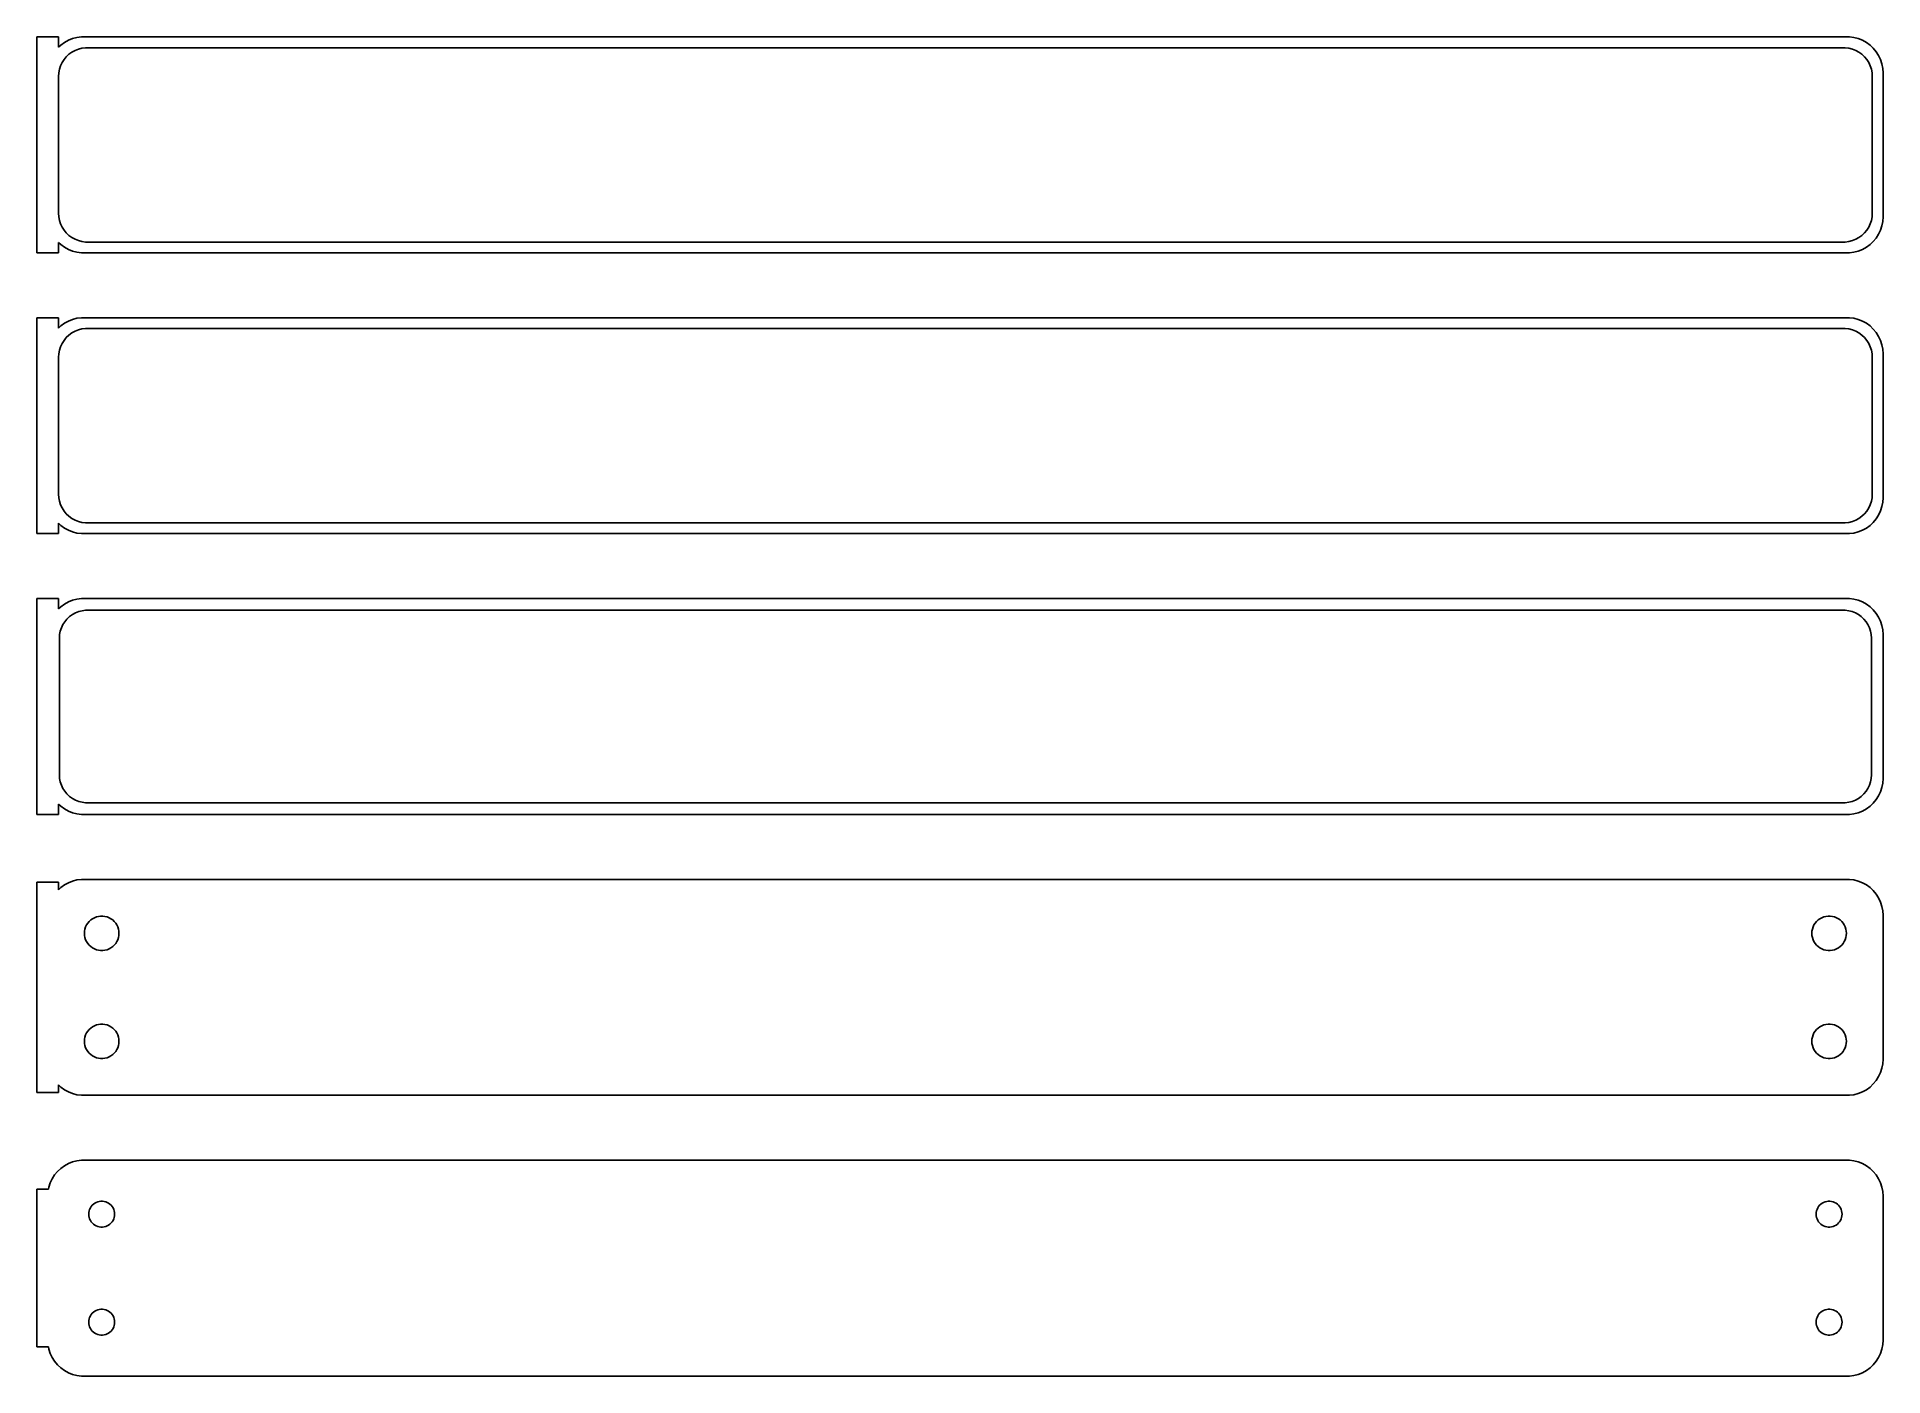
# Model space of a CAD drawing. Header units: metres. Extents: x -129 to 128, y 141 to 327.
import ezdxf

# ---------------------------------------------------------------- set-up
doc = ezdxf.new("R2010")
doc.units = ezdxf.units.M

msp = doc.modelspace()

# ---------------------------------------------------------------- linework, layer by layer
for p, q in [((-126, 326.99), (-129, 326.99)), ((-129, 326.99), (-129, 297.01)), ((-126, 325.559), (-126, 326.99)), ((-125.687, 325.853), (-126, 325.559)), ((-125.179, 326.222), (-125.687, 325.853)), ((-124.629, 326.524), (-125.179, 326.222)), ((-124.045, 326.755), (-124.629, 326.524)), ((-123.437, 326.911), (-124.045, 326.755)), ((-122.814, 326.99), (-123.437, 326.911)), ((122.814, 326.99), (-122.814, 326.99)), ((123.437, 326.911), (122.814, 326.99)), ((124.045, 326.755), (123.437, 326.911)), ((124.629, 326.524), (124.045, 326.755)), ((125.179, 326.222), (124.629, 326.524)), ((125.687, 325.853), (125.179, 326.222)), ((126.145, 325.423), (125.687, 325.853)), ((-125.719, 322.972), (-125.505, 323.427)), ((-125.505, 323.427), (-125.236, 323.851)), ((-125.236, 323.851), (-124.916, 324.238)), ((-124.916, 324.238), (-124.55, 324.582)), ((-124.55, 324.582), (-124.143, 324.877)), ((-124.143, 324.877), (-123.703, 325.119)), ((-123.703, 325.119), (-123.236, 325.304)), ((-123.236, 325.304), (-122.75, 325.429)), ((-122.75, 325.429), (-122.251, 325.492)), ((-122.251, 325.492), (122.251, 325.492)), ((122.251, 325.492), (122.75, 325.429)), ((122.75, 325.429), (123.236, 325.304)), ((123.236, 325.304), (123.703, 325.119)), ((123.703, 325.119), (124.143, 324.877)), ((124.143, 324.877), (124.55, 324.582)), ((124.55, 324.582), (124.916, 324.238)), ((124.916, 324.238), (125.236, 323.851)), ((125.236, 323.851), (125.505, 323.427)), ((125.505, 323.427), (125.719, 322.972)), ((126.545, 324.939), (126.145, 325.423)), ((126.882, 324.409), (126.545, 324.939)), ((127.149, 323.841), (126.882, 324.409)), ((127.343, 323.243), (127.149, 323.841)), ((127.461, 322.627), (127.343, 323.243)), ((-126, 321.5), (-125.968, 322.001)), ((-126, 302.5), (-126, 321.5)), ((-125.968, 322.001), (-125.874, 322.495)), ((-125.874, 322.495), (-125.719, 322.972)), ((125.719, 322.972), (125.874, 322.495)), ((125.874, 322.495), (125.968, 322.001)), ((125.968, 322.001), (126, 321.5)), ((126, 321.5), (126, 302.5)), ((127.5, 322), (127.461, 322.627)), ((127.5, 302), (127.5, 322)), ((-125.968, 301.999), (-126, 302.5)), ((-125.874, 301.505), (-125.968, 301.999)), ((-125.719, 301.028), (-125.874, 301.505)), ((-125.505, 300.573), (-125.719, 301.028)), ((-125.236, 300.149), (-125.505, 300.573)), ((-124.916, 299.762), (-125.236, 300.149)), ((125.236, 300.149), (124.916, 299.762)), ((125.505, 300.573), (125.236, 300.149)), ((125.719, 301.028), (125.505, 300.573)), ((125.874, 301.505), (125.719, 301.028)), ((125.968, 301.999), (125.874, 301.505)), ((126, 302.5), (125.968, 301.999)), ((126.882, 299.591), (127.149, 300.159)), ((127.149, 300.159), (127.343, 300.757)), ((127.343, 300.757), (127.461, 301.373)), ((127.461, 301.373), (127.5, 302)), ((-126, 298.441), (-125.687, 298.147)), ((-126, 297.01), (-126, 298.441)), ((-125.687, 298.147), (-125.179, 297.778)), ((-125.179, 297.778), (-124.629, 297.476)), ((-124.55, 299.418), (-124.916, 299.762)), ((-124.143, 299.123), (-124.55, 299.418)), ((-123.703, 298.881), (-124.143, 299.123)), ((-123.236, 298.696), (-123.703, 298.881)), ((-122.75, 298.571), (-123.236, 298.696)), ((-122.251, 298.508), (-122.75, 298.571)), ((122.251, 298.508), (-122.251, 298.508)), ((122.75, 298.571), (122.251, 298.508)), ((123.236, 298.696), (122.75, 298.571)), ((123.703, 298.881), (123.236, 298.696)), ((124.143, 299.123), (123.703, 298.881)), ((124.55, 299.418), (124.143, 299.123)), ((124.916, 299.762), (124.55, 299.418)), ((124.629, 297.476), (125.179, 297.778)), ((125.179, 297.778), (125.687, 298.147)), ((125.687, 298.147), (126.145, 298.577)), ((126.145, 298.577), (126.545, 299.061)), ((126.545, 299.061), (126.882, 299.591)), ((-129, 297.01), (-126, 297.01)), ((-124.629, 297.476), (-124.045, 297.245)), ((-124.045, 297.245), (-123.437, 297.089)), ((-123.437, 297.089), (-122.814, 297.01)), ((-122.814, 297.01), (122.814, 297.01)), ((122.814, 297.01), (123.437, 297.089)), ((123.437, 297.089), (124.045, 297.245)), ((124.045, 297.245), (124.629, 297.476)), ((-126, 287.99), (-129, 287.99)), ((-129, 287.99), (-129, 258.01)), ((-126, 286.559), (-126, 287.99)), ((-124.629, 287.524), (-125.179, 287.222)), ((-124.045, 287.755), (-124.629, 287.524)), ((-123.437, 287.911), (-124.045, 287.755)), ((-122.814, 287.99), (-123.437, 287.911)), ((122.814, 287.99), (-122.814, 287.99)), ((123.437, 287.911), (122.814, 287.99)), ((124.045, 287.755), (123.437, 287.911)), ((124.629, 287.524), (124.045, 287.755)), ((125.179, 287.222), (124.629, 287.524)), ((-125.687, 286.853), (-126, 286.559)), ((-125.179, 287.222), (-125.687, 286.853)), ((-125.505, 284.427), (-125.236, 284.851)), ((-125.236, 284.851), (-124.916, 285.238)), ((-124.916, 285.238), (-124.55, 285.582)), ((-124.55, 285.582), (-124.143, 285.877)), ((-124.143, 285.877), (-123.703, 286.119)), ((-123.703, 286.119), (-123.236, 286.304)), ((-123.236, 286.304), (-122.75, 286.429)), ((-122.75, 286.429), (-122.251, 286.492)), ((-122.251, 286.492), (122.251, 286.492)), ((122.251, 286.492), (122.75, 286.429)), ((122.75, 286.429), (123.236, 286.304)), ((123.236, 286.304), (123.703, 286.119)), ((123.703, 286.119), (124.143, 285.877)), ((124.143, 285.877), (124.55, 285.582)), ((124.55, 285.582), (124.916, 285.238)), ((124.916, 285.238), (125.236, 284.851)), ((125.687, 286.853), (125.179, 287.222)), ((125.236, 284.851), (125.505, 284.427)), ((126.145, 286.423), (125.687, 286.853)), ((126.545, 285.939), (126.145, 286.423)), ((126.882, 285.409), (126.545, 285.939)), ((127.149, 284.841), (126.882, 285.409)), ((127.343, 284.243), (127.149, 284.841)), ((-126, 282.5), (-125.968, 283.001)), ((-126, 263.5), (-126, 282.5)), ((-125.968, 283.001), (-125.874, 283.495)), ((-125.874, 283.495), (-125.719, 283.972)), ((-125.719, 283.972), (-125.505, 284.427)), ((125.505, 284.427), (125.719, 283.972)), ((125.719, 283.972), (125.874, 283.495)), ((125.874, 283.495), (125.968, 283.001)), ((125.968, 283.001), (126, 282.5)), ((126, 282.5), (126, 263.5)), ((127.461, 283.627), (127.343, 284.243)), ((127.5, 283), (127.461, 283.627)), ((127.5, 263), (127.5, 283)), ((-125.968, 262.999), (-126, 263.5)), ((-125.874, 262.505), (-125.968, 262.999)), ((-125.719, 262.028), (-125.874, 262.505)), ((-125.505, 261.573), (-125.719, 262.028)), ((125.719, 262.028), (125.505, 261.573)), ((125.874, 262.505), (125.719, 262.028)), ((125.968, 262.999), (125.874, 262.505)), ((126, 263.5), (125.968, 262.999)), ((127.149, 261.159), (127.343, 261.757)), ((127.343, 261.757), (127.461, 262.373)), ((127.461, 262.373), (127.5, 263)), ((-126, 259.441), (-125.687, 259.147)), ((-126, 258.01), (-126, 259.441)), ((-125.687, 259.147), (-125.179, 258.778)), ((-125.236, 261.149), (-125.505, 261.573)), ((-124.916, 260.762), (-125.236, 261.149)), ((-124.55, 260.418), (-124.916, 260.762)), ((-124.143, 260.123), (-124.55, 260.418)), ((-123.703, 259.881), (-124.143, 260.123)), ((-123.236, 259.696), (-123.703, 259.881)), ((-122.75, 259.571), (-123.236, 259.696)), ((-122.251, 259.508), (-122.75, 259.571)), ((122.251, 259.508), (-122.251, 259.508)), ((122.75, 259.571), (122.251, 259.508)), ((123.236, 259.696), (122.75, 259.571)), ((123.703, 259.881), (123.236, 259.696)), ((124.143, 260.123), (123.703, 259.881)), ((124.55, 260.418), (124.143, 260.123)), ((124.916, 260.762), (124.55, 260.418)), ((125.236, 261.149), (124.916, 260.762)), ((125.179, 258.778), (125.687, 259.147)), ((125.505, 261.573), (125.236, 261.149)), ((125.687, 259.147), (126.145, 259.577)), ((126.145, 259.577), (126.545, 260.061)), ((126.545, 260.061), (126.882, 260.591)), ((126.882, 260.591), (127.149, 261.159)), ((-129, 258.01), (-126, 258.01)), ((-125.179, 258.778), (-124.629, 258.476)), ((-124.629, 258.476), (-124.045, 258.245)), ((-124.045, 258.245), (-123.437, 258.089)), ((-123.437, 258.089), (-122.814, 258.01)), ((-122.814, 258.01), (122.814, 258.01)), ((122.814, 258.01), (123.437, 258.089)), ((123.437, 258.089), (124.045, 258.245)), ((124.045, 258.245), (124.629, 258.476)), ((124.629, 258.476), (125.179, 258.778)), ((-126, 248.99), (-129, 248.99)), ((-129, 248.99), (-129, 219.01)), ((-126, 247.559), (-126, 248.99)), ((-123.437, 248.911), (-124.045, 248.755)), ((-122.814, 248.99), (-123.437, 248.911)), ((122.814, 248.99), (-122.814, 248.99)), ((123.437, 248.911), (122.814, 248.99)), ((124.045, 248.755), (123.437, 248.911)), ((-125.687, 247.853), (-126, 247.559)), ((-125.179, 248.222), (-125.687, 247.853)), ((-124.629, 248.524), (-125.179, 248.222)), ((-124.823, 246.151), (-124.469, 246.484)), ((-124.045, 248.755), (-124.629, 248.524)), ((-124.469, 246.484), (-124.075, 246.77)), ((-124.075, 246.77), (-123.649, 247.004)), ((-123.649, 247.004), (-123.197, 247.183)), ((-123.197, 247.183), (-122.726, 247.304)), ((-122.726, 247.304), (-122.243, 247.365)), ((-122.243, 247.365), (122.243, 247.365)), ((122.243, 247.365), (122.726, 247.304)), ((122.726, 247.304), (123.197, 247.183)), ((123.197, 247.183), (123.649, 247.004)), ((123.649, 247.004), (124.075, 246.77)), ((124.629, 248.524), (124.045, 248.755)), ((124.075, 246.77), (124.469, 246.484)), ((124.469, 246.484), (124.823, 246.151)), ((125.179, 248.222), (124.629, 248.524)), ((125.687, 247.853), (125.179, 248.222)), ((126.145, 247.423), (125.687, 247.853)), ((126.545, 246.939), (126.145, 247.423)), ((126.882, 246.409), (126.545, 246.939)), ((127.149, 245.841), (126.882, 246.409)), ((-125.873, 243.5), (-125.842, 243.985)), ((-125.842, 243.985), (-125.751, 244.463)), ((-125.751, 244.463), (-125.601, 244.926)), ((-125.601, 244.926), (-125.394, 245.366)), ((-125.394, 245.366), (-125.133, 245.776)), ((-125.133, 245.776), (-124.823, 246.151)), ((124.823, 246.151), (125.133, 245.776)), ((125.133, 245.776), (125.394, 245.366)), ((125.394, 245.366), (125.601, 244.926)), ((125.601, 244.926), (125.751, 244.463)), ((125.751, 244.463), (125.842, 243.985)), ((125.842, 243.985), (125.873, 243.5)), ((127.343, 245.243), (127.149, 245.841)), ((127.461, 244.627), (127.343, 245.243)), ((127.5, 244), (127.461, 244.627)), ((127.5, 224), (127.5, 244)), ((-125.873, 224.5), (-125.873, 243.5)), ((125.873, 243.5), (125.873, 224.5)), ((-125.842, 224.015), (-125.873, 224.5)), ((-125.751, 223.537), (-125.842, 224.015)), ((-125.601, 223.074), (-125.751, 223.537)), ((125.751, 223.537), (125.601, 223.074)), ((125.842, 224.015), (125.751, 223.537)), ((125.873, 224.5), (125.842, 224.015)), ((127.343, 222.757), (127.461, 223.373)), ((127.461, 223.373), (127.5, 224)), ((-125.394, 222.634), (-125.601, 223.074)), ((-125.133, 222.224), (-125.394, 222.634)), ((-124.823, 221.849), (-125.133, 222.224)), ((-124.469, 221.516), (-124.823, 221.849)), ((-124.075, 221.23), (-124.469, 221.516)), ((-123.649, 220.996), (-124.075, 221.23)), ((-123.197, 220.817), (-123.649, 220.996)), ((-122.726, 220.696), (-123.197, 220.817)), ((-122.243, 220.635), (-122.726, 220.696)), ((122.243, 220.635), (-122.243, 220.635)), ((122.726, 220.696), (122.243, 220.635)), ((123.197, 220.817), (122.726, 220.696)), ((123.649, 220.996), (123.197, 220.817)), ((124.075, 221.23), (123.649, 220.996)), ((124.469, 221.516), (124.075, 221.23)), ((124.823, 221.849), (124.469, 221.516)), ((125.133, 222.224), (124.823, 221.849)), ((125.394, 222.634), (125.133, 222.224)), ((125.601, 223.074), (125.394, 222.634)), ((126.145, 220.577), (126.545, 221.061)), ((126.545, 221.061), (126.882, 221.591)), ((126.882, 221.591), (127.149, 222.159)), ((127.149, 222.159), (127.343, 222.757)), ((-129, 219.01), (-126, 219.01)), ((-126, 220.441), (-125.687, 220.147)), ((-126, 219.01), (-126, 220.441)), ((-125.687, 220.147), (-125.179, 219.778)), ((-125.179, 219.778), (-124.629, 219.476)), ((-124.629, 219.476), (-124.045, 219.245)), ((-124.045, 219.245), (-123.437, 219.089)), ((-123.437, 219.089), (-122.814, 219.01)), ((-122.814, 219.01), (122.814, 219.01)), ((122.814, 219.01), (123.437, 219.089)), ((123.437, 219.089), (124.045, 219.245)), ((124.045, 219.245), (124.629, 219.476)), ((124.629, 219.476), (125.179, 219.778)), ((125.179, 219.778), (125.687, 220.147)), ((125.687, 220.147), (126.145, 220.577)), ((-126, 209.615), (-129, 209.615)), ((-129, 209.615), (-129, 180.385)), ((-126, 208.559), (-126, 209.615)), ((-125.687, 208.853), (-126, 208.559)), ((-125.179, 209.222), (-125.687, 208.853)), ((-124.629, 209.524), (-125.179, 209.222)), ((-124.045, 209.755), (-124.629, 209.524)), ((-123.437, 209.911), (-124.045, 209.755)), ((-122.814, 209.99), (-123.437, 209.911)), ((122.814, 209.99), (-122.814, 209.99)), ((123.437, 209.911), (122.814, 209.99)), ((124.045, 209.755), (123.437, 209.911)), ((124.629, 209.524), (124.045, 209.755)), ((125.179, 209.222), (124.629, 209.524)), ((125.687, 208.853), (125.179, 209.222)), ((126.145, 208.423), (125.687, 208.853)), ((126.545, 207.939), (126.145, 208.423)), ((126.882, 207.409), (126.545, 207.939)), ((127.149, 206.841), (126.882, 207.409)), ((127.343, 206.243), (127.149, 206.841)), ((127.461, 205.627), (127.343, 206.243)), ((127.5, 205), (127.461, 205.627)), ((-122.4, 202.5), (-122.381, 202.801)), ((-122.381, 202.801), (-122.325, 203.097)), ((-122.325, 203.097), (-122.231, 203.383)), ((-122.231, 203.383), (-122.103, 203.656)), ((-122.103, 203.656), (-121.942, 203.911)), ((-121.942, 203.911), (-121.75, 204.143)), ((-121.75, 204.143), (-121.53, 204.349)), ((-121.53, 204.349), (-121.286, 204.526)), ((-121.286, 204.526), (-121.022, 204.672)), ((-121.022, 204.672), (-120.742, 204.783)), ((-120.742, 204.783), (-120.45, 204.857)), ((-120.45, 204.857), (-120.151, 204.895)), ((-120.151, 204.895), (-119.849, 204.895)), ((-119.849, 204.895), (-119.55, 204.857)), ((-119.55, 204.857), (-119.258, 204.783)), ((-119.258, 204.783), (-118.978, 204.672)), ((-118.978, 204.672), (-118.714, 204.526)), ((-118.714, 204.526), (-118.47, 204.349)), ((-118.47, 204.349), (-118.25, 204.143)), ((-118.25, 204.143), (-118.058, 203.911)), ((-118.058, 203.911), (-117.897, 203.656)), ((-117.897, 203.656), (-117.769, 203.383)), ((-117.769, 203.383), (-117.675, 203.097)), ((-117.675, 203.097), (-117.619, 202.801)), ((-117.619, 202.801), (-117.6, 202.5)), ((117.6, 202.5), (117.619, 202.801)), ((117.619, 202.801), (117.675, 203.097)), ((117.675, 203.097), (117.769, 203.383)), ((117.769, 203.383), (117.897, 203.656)), ((117.897, 203.656), (118.058, 203.911)), ((118.058, 203.911), (118.25, 204.143)), ((118.25, 204.143), (118.47, 204.349)), ((118.47, 204.349), (118.714, 204.526)), ((118.714, 204.526), (118.978, 204.672)), ((118.978, 204.672), (119.258, 204.783)), ((119.258, 204.783), (119.55, 204.857)), ((119.55, 204.857), (119.849, 204.895)), ((119.849, 204.895), (120.151, 204.895)), ((120.151, 204.895), (120.45, 204.857)), ((120.45, 204.857), (120.742, 204.783)), ((120.742, 204.783), (121.022, 204.672)), ((121.022, 204.672), (121.286, 204.526)), ((121.286, 204.526), (121.53, 204.349)), ((121.53, 204.349), (121.75, 204.143)), ((121.75, 204.143), (121.942, 203.911)), ((121.942, 203.911), (122.103, 203.656)), ((122.103, 203.656), (122.231, 203.383)), ((122.231, 203.383), (122.325, 203.097)), ((122.325, 203.097), (122.381, 202.801)), ((122.381, 202.801), (122.4, 202.5)), ((127.5, 185), (127.5, 205)), ((-122.381, 202.199), (-122.4, 202.5)), ((-122.325, 201.903), (-122.381, 202.199)), ((-122.231, 201.617), (-122.325, 201.903)), ((-122.103, 201.344), (-122.231, 201.617)), ((-121.942, 201.089), (-122.103, 201.344)), ((-121.75, 200.857), (-121.942, 201.089)), ((-121.53, 200.651), (-121.75, 200.857)), ((-121.286, 200.474), (-121.53, 200.651)), ((-121.022, 200.328), (-121.286, 200.474)), ((-120.742, 200.217), (-121.022, 200.328)), ((-120.45, 200.143), (-120.742, 200.217)), ((-120.151, 200.105), (-120.45, 200.143)), ((-119.849, 200.105), (-120.151, 200.105)), ((-119.55, 200.143), (-119.849, 200.105)), ((-119.258, 200.217), (-119.55, 200.143)), ((-118.978, 200.328), (-119.258, 200.217)), ((-118.714, 200.474), (-118.978, 200.328)), ((-118.47, 200.651), (-118.714, 200.474)), ((-118.25, 200.857), (-118.47, 200.651)), ((-118.058, 201.089), (-118.25, 200.857)), ((-117.897, 201.344), (-118.058, 201.089)), ((-117.769, 201.617), (-117.897, 201.344)), ((-117.675, 201.903), (-117.769, 201.617)), ((-117.619, 202.199), (-117.675, 201.903)), ((-117.6, 202.5), (-117.619, 202.199)), ((117.619, 202.199), (117.6, 202.5)), ((117.675, 201.903), (117.619, 202.199)), ((117.769, 201.617), (117.675, 201.903)), ((117.897, 201.344), (117.769, 201.617)), ((118.058, 201.089), (117.897, 201.344)), ((118.25, 200.857), (118.058, 201.089)), ((118.47, 200.651), (118.25, 200.857)), ((118.714, 200.474), (118.47, 200.651)), ((118.978, 200.328), (118.714, 200.474)), ((119.258, 200.217), (118.978, 200.328)), ((119.55, 200.143), (119.258, 200.217)), ((119.849, 200.105), (119.55, 200.143)), ((120.151, 200.105), (119.849, 200.105)), ((120.45, 200.143), (120.151, 200.105)), ((120.742, 200.217), (120.45, 200.143)), ((121.022, 200.328), (120.742, 200.217)), ((121.286, 200.474), (121.022, 200.328)), ((121.53, 200.651), (121.286, 200.474)), ((121.75, 200.857), (121.53, 200.651)), ((121.942, 201.089), (121.75, 200.857)), ((122.103, 201.344), (121.942, 201.089)), ((122.231, 201.617), (122.103, 201.344)), ((122.325, 201.903), (122.231, 201.617)), ((122.381, 202.199), (122.325, 201.903)), ((122.4, 202.5), (122.381, 202.199)), ((-120.742, 189.783), (-120.45, 189.857)), ((-120.45, 189.857), (-120.151, 189.895)), ((-120.151, 189.895), (-119.849, 189.895)), ((-119.849, 189.895), (-119.55, 189.857)), ((-119.55, 189.857), (-119.258, 189.783)), ((119.258, 189.783), (119.55, 189.857)), ((119.55, 189.857), (119.849, 189.895)), ((119.849, 189.895), (120.151, 189.895)), ((120.151, 189.895), (120.45, 189.857)), ((120.45, 189.857), (120.742, 189.783)), ((-122.4, 187.5), (-122.381, 187.801)), ((-122.381, 187.199), (-122.4, 187.5)), ((-122.381, 187.801), (-122.325, 188.097)), ((-122.325, 188.097), (-122.231, 188.383)), ((-122.231, 188.383), (-122.103, 188.656)), ((-122.103, 188.656), (-121.942, 188.911)), ((-121.942, 188.911), (-121.75, 189.143)), ((-121.75, 189.143), (-121.53, 189.349)), ((-121.53, 189.349), (-121.286, 189.526)), ((-121.286, 189.526), (-121.022, 189.672)), ((-121.022, 189.672), (-120.742, 189.783)), ((-119.258, 189.783), (-118.978, 189.672)), ((-118.978, 189.672), (-118.714, 189.526)), ((-118.714, 189.526), (-118.47, 189.349)), ((-118.47, 189.349), (-118.25, 189.143)), ((-118.25, 189.143), (-118.058, 188.911)), ((-118.058, 188.911), (-117.897, 188.656)), ((-117.897, 188.656), (-117.769, 188.383)), ((-117.769, 188.383), (-117.675, 188.097)), ((-117.675, 188.097), (-117.619, 187.801)), ((-117.619, 187.801), (-117.6, 187.5)), ((-117.6, 187.5), (-117.619, 187.199)), ((117.6, 187.5), (117.619, 187.801)), ((117.619, 187.199), (117.6, 187.5)), ((117.619, 187.801), (117.675, 188.097)), ((117.675, 188.097), (117.769, 188.383)), ((117.769, 188.383), (117.897, 188.656)), ((117.897, 188.656), (118.058, 188.911)), ((118.058, 188.911), (118.25, 189.143)), ((118.25, 189.143), (118.47, 189.349)), ((118.47, 189.349), (118.714, 189.526)), ((118.714, 189.526), (118.978, 189.672)), ((118.978, 189.672), (119.258, 189.783)), ((120.742, 189.783), (121.022, 189.672)), ((121.022, 189.672), (121.286, 189.526)), ((121.286, 189.526), (121.53, 189.349)), ((121.53, 189.349), (121.75, 189.143)), ((121.75, 189.143), (121.942, 188.911)), ((121.942, 188.911), (122.103, 188.656)), ((122.103, 188.656), (122.231, 188.383)), ((122.231, 188.383), (122.325, 188.097)), ((122.325, 188.097), (122.381, 187.801)), ((122.381, 187.801), (122.4, 187.5)), ((122.4, 187.5), (122.381, 187.199)), ((-122.325, 186.903), (-122.381, 187.199)), ((-122.231, 186.617), (-122.325, 186.903)), ((-122.103, 186.344), (-122.231, 186.617)), ((-121.942, 186.089), (-122.103, 186.344)), ((-121.75, 185.857), (-121.942, 186.089)), ((-121.53, 185.651), (-121.75, 185.857)), ((-121.286, 185.474), (-121.53, 185.651)), ((-121.022, 185.328), (-121.286, 185.474)), ((-120.742, 185.217), (-121.022, 185.328)), ((-120.45, 185.143), (-120.742, 185.217)), ((-120.151, 185.105), (-120.45, 185.143)), ((-119.849, 185.105), (-120.151, 185.105)), ((-119.55, 185.143), (-119.849, 185.105)), ((-119.258, 185.217), (-119.55, 185.143)), ((-118.978, 185.328), (-119.258, 185.217)), ((-118.714, 185.474), (-118.978, 185.328)), ((-118.47, 185.651), (-118.714, 185.474)), ((-118.25, 185.857), (-118.47, 185.651)), ((-118.058, 186.089), (-118.25, 185.857)), ((-117.897, 186.344), (-118.058, 186.089)), ((-117.769, 186.617), (-117.897, 186.344)), ((-117.675, 186.903), (-117.769, 186.617)), ((-117.619, 187.199), (-117.675, 186.903)), ((117.675, 186.903), (117.619, 187.199)), ((117.769, 186.617), (117.675, 186.903)), ((117.897, 186.344), (117.769, 186.617)), ((118.058, 186.089), (117.897, 186.344)), ((118.25, 185.857), (118.058, 186.089)), ((118.47, 185.651), (118.25, 185.857)), ((118.714, 185.474), (118.47, 185.651)), ((118.978, 185.328), (118.714, 185.474)), ((119.258, 185.217), (118.978, 185.328)), ((119.55, 185.143), (119.258, 185.217)), ((119.849, 185.105), (119.55, 185.143)), ((120.151, 185.105), (119.849, 185.105)), ((120.45, 185.143), (120.151, 185.105)), ((120.742, 185.217), (120.45, 185.143)), ((121.022, 185.328), (120.742, 185.217)), ((121.286, 185.474), (121.022, 185.328)), ((121.53, 185.651), (121.286, 185.474)), ((121.75, 185.857), (121.53, 185.651)), ((121.942, 186.089), (121.75, 185.857)), ((122.103, 186.344), (121.942, 186.089)), ((122.231, 186.617), (122.103, 186.344)), ((122.325, 186.903), (122.231, 186.617)), ((122.381, 187.199), (122.325, 186.903)), ((127.461, 184.373), (127.5, 185)), ((126.545, 182.061), (126.882, 182.591)), ((126.882, 182.591), (127.149, 183.159)), ((127.149, 183.159), (127.343, 183.757)), ((127.343, 183.757), (127.461, 184.373)), ((-129, 180.385), (-126, 180.385)), ((-126, 180.385), (-126, 181.441)), ((-126, 181.441), (-125.687, 181.147)), ((-125.687, 181.147), (-125.179, 180.778)), ((-125.179, 180.778), (-124.629, 180.476)), ((-124.629, 180.476), (-124.045, 180.245)), ((-124.045, 180.245), (-123.437, 180.089)), ((-123.437, 180.089), (-122.814, 180.01)), ((-122.814, 180.01), (122.814, 180.01)), ((122.814, 180.01), (123.437, 180.089)), ((123.437, 180.089), (124.045, 180.245)), ((124.045, 180.245), (124.629, 180.476)), ((124.629, 180.476), (125.179, 180.778)), ((125.179, 180.778), (125.687, 181.147)), ((125.687, 181.147), (126.145, 181.577)), ((126.145, 181.577), (126.545, 182.061)), ((-126.145, 169.423), (-126.545, 168.939)), ((-125.687, 169.853), (-126.145, 169.423)), ((-125.179, 170.222), (-125.687, 169.853)), ((-124.629, 170.524), (-125.179, 170.222)), ((-124.045, 170.755), (-124.629, 170.524)), ((-123.437, 170.911), (-124.045, 170.755)), ((-122.814, 170.99), (-123.437, 170.911)), ((122.814, 170.99), (-122.814, 170.99)), ((123.437, 170.911), (122.814, 170.99)), ((124.045, 170.755), (123.437, 170.911)), ((124.629, 170.524), (124.045, 170.755)), ((125.179, 170.222), (124.629, 170.524)), ((125.687, 169.853), (125.179, 170.222)), ((126.145, 169.423), (125.687, 169.853)), ((126.545, 168.939), (126.145, 169.423)), ((-127.4, 166.944), (-129, 166.944)), ((-129, 166.944), (-129, 145.056)), ((-127.343, 167.243), (-127.4, 166.944)), ((-127.149, 167.841), (-127.343, 167.243)), ((-126.882, 168.409), (-127.149, 167.841)), ((-126.545, 168.939), (-126.882, 168.409)), ((126.882, 168.409), (126.545, 168.939)), ((127.149, 167.841), (126.882, 168.409)), ((127.343, 167.243), (127.149, 167.841)), ((127.461, 166.627), (127.343, 167.243)), ((-121.743, 163.948), (-121.674, 164.163)), ((-121.674, 164.163), (-121.577, 164.367)), ((-121.577, 164.367), (-121.456, 164.558)), ((-121.456, 164.558), (-121.312, 164.732)), ((-121.312, 164.732), (-121.147, 164.887)), ((-121.147, 164.887), (-120.964, 165.02)), ((-120.964, 165.02), (-120.766, 165.129)), ((-120.766, 165.129), (-120.556, 165.212)), ((-120.556, 165.212), (-120.337, 165.268)), ((-120.337, 165.268), (-120.113, 165.296)), ((-120.113, 165.296), (-119.887, 165.296)), ((-119.887, 165.296), (-119.663, 165.268)), ((-119.663, 165.268), (-119.444, 165.212)), ((-119.444, 165.212), (-119.234, 165.129)), ((-119.234, 165.129), (-119.036, 165.02)), ((-119.036, 165.02), (-118.853, 164.887)), ((-118.853, 164.887), (-118.688, 164.732)), ((-118.688, 164.732), (-118.544, 164.558)), ((-118.544, 164.558), (-118.423, 164.367)), ((-118.423, 164.367), (-118.326, 164.163)), ((-118.326, 164.163), (-118.257, 163.948)), ((118.257, 163.948), (118.326, 164.163)), ((118.326, 164.163), (118.423, 164.367)), ((118.423, 164.367), (118.544, 164.558)), ((118.544, 164.558), (118.688, 164.732)), ((118.688, 164.732), (118.853, 164.887)), ((118.853, 164.887), (119.036, 165.02)), ((119.036, 165.02), (119.234, 165.129)), ((119.234, 165.129), (119.444, 165.212)), ((119.444, 165.212), (119.663, 165.268)), ((119.663, 165.268), (119.887, 165.296)), ((119.887, 165.296), (120.113, 165.296)), ((120.113, 165.296), (120.337, 165.268)), ((120.337, 165.268), (120.556, 165.212)), ((120.556, 165.212), (120.766, 165.129)), ((120.766, 165.129), (120.964, 165.02)), ((120.964, 165.02), (121.147, 164.887)), ((121.147, 164.887), (121.312, 164.732)), ((121.312, 164.732), (121.456, 164.558)), ((121.456, 164.558), (121.577, 164.367)), ((121.577, 164.367), (121.674, 164.163)), ((121.674, 164.163), (121.743, 163.948)), ((127.5, 166), (127.461, 166.627)), ((127.5, 146), (127.5, 166)), ((-121.8, 163.5), (-121.786, 163.726)), ((-121.786, 163.274), (-121.8, 163.5)), ((-121.786, 163.726), (-121.743, 163.948)), ((-121.743, 163.052), (-121.786, 163.274)), ((-121.674, 162.837), (-121.743, 163.052)), ((-121.577, 162.633), (-121.674, 162.837)), ((-121.456, 162.442), (-121.577, 162.633)), ((-121.312, 162.268), (-121.456, 162.442)), ((-121.147, 162.113), (-121.312, 162.268)), ((-120.964, 161.98), (-121.147, 162.113)), ((-120.766, 161.871), (-120.964, 161.98)), ((-120.556, 161.788), (-120.766, 161.871)), ((-120.337, 161.732), (-120.556, 161.788)), ((-120.113, 161.704), (-120.337, 161.732)), ((-119.887, 161.704), (-120.113, 161.704)), ((-119.663, 161.732), (-119.887, 161.704)), ((-119.444, 161.788), (-119.663, 161.732)), ((-119.234, 161.871), (-119.444, 161.788)), ((-119.036, 161.98), (-119.234, 161.871)), ((-118.853, 162.113), (-119.036, 161.98)), ((-118.688, 162.268), (-118.853, 162.113)), ((-118.544, 162.442), (-118.688, 162.268)), ((-118.423, 162.633), (-118.544, 162.442)), ((-118.326, 162.837), (-118.423, 162.633)), ((-118.257, 163.052), (-118.326, 162.837)), ((-118.257, 163.948), (-118.214, 163.726)), ((-118.214, 163.274), (-118.257, 163.052)), ((-118.214, 163.726), (-118.2, 163.5)), ((-118.2, 163.5), (-118.214, 163.274)), ((118.2, 163.5), (118.214, 163.726)), ((118.214, 163.274), (118.2, 163.5)), ((118.214, 163.726), (118.257, 163.948)), ((118.257, 163.052), (118.214, 163.274)), ((118.326, 162.837), (118.257, 163.052)), ((118.423, 162.633), (118.326, 162.837)), ((118.544, 162.442), (118.423, 162.633)), ((118.688, 162.268), (118.544, 162.442)), ((118.853, 162.113), (118.688, 162.268)), ((119.036, 161.98), (118.853, 162.113)), ((119.234, 161.871), (119.036, 161.98)), ((119.444, 161.788), (119.234, 161.871)), ((119.663, 161.732), (119.444, 161.788)), ((119.887, 161.704), (119.663, 161.732)), ((120.113, 161.704), (119.887, 161.704)), ((120.337, 161.732), (120.113, 161.704)), ((120.556, 161.788), (120.337, 161.732)), ((120.766, 161.871), (120.556, 161.788)), ((120.964, 161.98), (120.766, 161.871)), ((121.147, 162.113), (120.964, 161.98)), ((121.312, 162.268), (121.147, 162.113)), ((121.456, 162.442), (121.312, 162.268)), ((121.577, 162.633), (121.456, 162.442)), ((121.674, 162.837), (121.577, 162.633)), ((121.743, 163.052), (121.674, 162.837)), ((121.743, 163.948), (121.786, 163.726)), ((121.786, 163.274), (121.743, 163.052)), ((121.786, 163.726), (121.8, 163.5)), ((121.8, 163.5), (121.786, 163.274)), ((-121.786, 148.726), (-121.743, 148.948)), ((-121.743, 148.948), (-121.674, 149.163)), ((-121.674, 149.163), (-121.577, 149.367)), ((-121.577, 149.367), (-121.456, 149.558)), ((-121.456, 149.558), (-121.312, 149.732)), ((-121.312, 149.732), (-121.147, 149.887)), ((-121.147, 149.887), (-120.964, 150.02)), ((-120.964, 150.02), (-120.766, 150.129)), ((-120.766, 150.129), (-120.556, 150.212)), ((-120.556, 150.212), (-120.337, 150.268)), ((-120.337, 150.268), (-120.113, 150.296)), ((-120.113, 150.296), (-119.887, 150.296)), ((-119.887, 150.296), (-119.663, 150.268)), ((-119.663, 150.268), (-119.444, 150.212)), ((-119.444, 150.212), (-119.234, 150.129)), ((-119.234, 150.129), (-119.036, 150.02)), ((-119.036, 150.02), (-118.853, 149.887)), ((-118.853, 149.887), (-118.688, 149.732)), ((-118.688, 149.732), (-118.544, 149.558)), ((-118.544, 149.558), (-118.423, 149.367)), ((-118.423, 149.367), (-118.326, 149.163)), ((-118.326, 149.163), (-118.257, 148.948)), ((-118.257, 148.948), (-118.214, 148.726)), ((118.214, 148.726), (118.257, 148.948)), ((118.257, 148.948), (118.326, 149.163)), ((118.326, 149.163), (118.423, 149.367)), ((118.423, 149.367), (118.544, 149.558)), ((118.544, 149.558), (118.688, 149.732)), ((118.688, 149.732), (118.853, 149.887)), ((118.853, 149.887), (119.036, 150.02)), ((119.036, 150.02), (119.234, 150.129)), ((119.234, 150.129), (119.444, 150.212)), ((119.444, 150.212), (119.663, 150.268)), ((119.663, 150.268), (119.887, 150.296)), ((119.887, 150.296), (120.113, 150.296)), ((120.113, 150.296), (120.337, 150.268)), ((120.337, 150.268), (120.556, 150.212)), ((120.556, 150.212), (120.766, 150.129)), ((120.766, 150.129), (120.964, 150.02)), ((120.964, 150.02), (121.147, 149.887)), ((121.147, 149.887), (121.312, 149.732)), ((121.312, 149.732), (121.456, 149.558)), ((121.456, 149.558), (121.577, 149.367)), ((121.577, 149.367), (121.674, 149.163)), ((121.674, 149.163), (121.743, 148.948)), ((121.743, 148.948), (121.786, 148.726)), ((-121.8, 148.5), (-121.786, 148.726)), ((-121.786, 148.274), (-121.8, 148.5)), ((-121.743, 148.052), (-121.786, 148.274)), ((-121.674, 147.837), (-121.743, 148.052)), ((-121.577, 147.633), (-121.674, 147.837)), ((-121.456, 147.442), (-121.577, 147.633)), ((-121.312, 147.268), (-121.456, 147.442)), ((-121.147, 147.113), (-121.312, 147.268)), ((-120.964, 146.98), (-121.147, 147.113)), ((-120.766, 146.871), (-120.964, 146.98)), ((-120.556, 146.788), (-120.766, 146.871)), ((-120.337, 146.732), (-120.556, 146.788)), ((-120.113, 146.704), (-120.337, 146.732)), ((-119.887, 146.704), (-120.113, 146.704)), ((-119.663, 146.732), (-119.887, 146.704)), ((-119.444, 146.788), (-119.663, 146.732)), ((-119.234, 146.871), (-119.444, 146.788)), ((-119.036, 146.98), (-119.234, 146.871)), ((-118.853, 147.113), (-119.036, 146.98)), ((-118.688, 147.268), (-118.853, 147.113)), ((-118.544, 147.442), (-118.688, 147.268)), ((-118.423, 147.633), (-118.544, 147.442)), ((-118.326, 147.837), (-118.423, 147.633)), ((-118.257, 148.052), (-118.326, 147.837)), ((-118.214, 148.274), (-118.257, 148.052)), ((-118.214, 148.726), (-118.2, 148.5)), ((-118.2, 148.5), (-118.214, 148.274)), ((118.2, 148.5), (118.214, 148.726)), ((118.214, 148.274), (118.2, 148.5)), ((118.257, 148.052), (118.214, 148.274)), ((118.326, 147.837), (118.257, 148.052)), ((118.423, 147.633), (118.326, 147.837)), ((118.544, 147.442), (118.423, 147.633)), ((118.688, 147.268), (118.544, 147.442)), ((118.853, 147.113), (118.688, 147.268)), ((119.036, 146.98), (118.853, 147.113)), ((119.234, 146.871), (119.036, 146.98)), ((119.444, 146.788), (119.234, 146.871)), ((119.663, 146.732), (119.444, 146.788)), ((119.887, 146.704), (119.663, 146.732)), ((120.113, 146.704), (119.887, 146.704)), ((120.337, 146.732), (120.113, 146.704)), ((120.556, 146.788), (120.337, 146.732)), ((120.766, 146.871), (120.556, 146.788)), ((120.964, 146.98), (120.766, 146.871)), ((121.147, 147.113), (120.964, 146.98)), ((121.312, 147.268), (121.147, 147.113)), ((121.456, 147.442), (121.312, 147.268)), ((121.577, 147.633), (121.456, 147.442)), ((121.674, 147.837), (121.577, 147.633)), ((121.743, 148.052), (121.674, 147.837)), ((121.786, 148.274), (121.743, 148.052)), ((121.786, 148.726), (121.8, 148.5)), ((121.8, 148.5), (121.786, 148.274)), ((-129, 145.056), (-127.4, 145.056)), ((-127.4, 145.056), (-127.343, 144.757)), ((-127.343, 144.757), (-127.149, 144.159)), ((-127.149, 144.159), (-126.882, 143.591)), ((126.882, 143.591), (127.149, 144.159)), ((127.149, 144.159), (127.343, 144.757)), ((127.343, 144.757), (127.461, 145.373)), ((127.461, 145.373), (127.5, 146)), ((-126.882, 143.591), (-126.545, 143.061)), ((-126.545, 143.061), (-126.145, 142.577)), ((-126.145, 142.577), (-125.687, 142.147)), ((-125.687, 142.147), (-125.179, 141.778)), ((-125.179, 141.778), (-124.629, 141.476)), ((-124.629, 141.476), (-124.045, 141.245)), ((-124.045, 141.245), (-123.437, 141.089)), ((-123.437, 141.089), (-122.814, 141.01)), ((122.814, 141.01), (123.437, 141.089)), ((123.437, 141.089), (124.045, 141.245)), ((124.045, 141.245), (124.629, 141.476)), ((124.629, 141.476), (125.179, 141.778)), ((125.179, 141.778), (125.687, 142.147)), ((125.687, 142.147), (126.145, 142.577)), ((126.145, 142.577), (126.545, 143.061)), ((126.545, 143.061), (126.882, 143.591)), ((-122.814, 141.01), (122.814, 141.01))]:
    msp.add_line(p, q)

doc.saveas('drawing.dxf')
